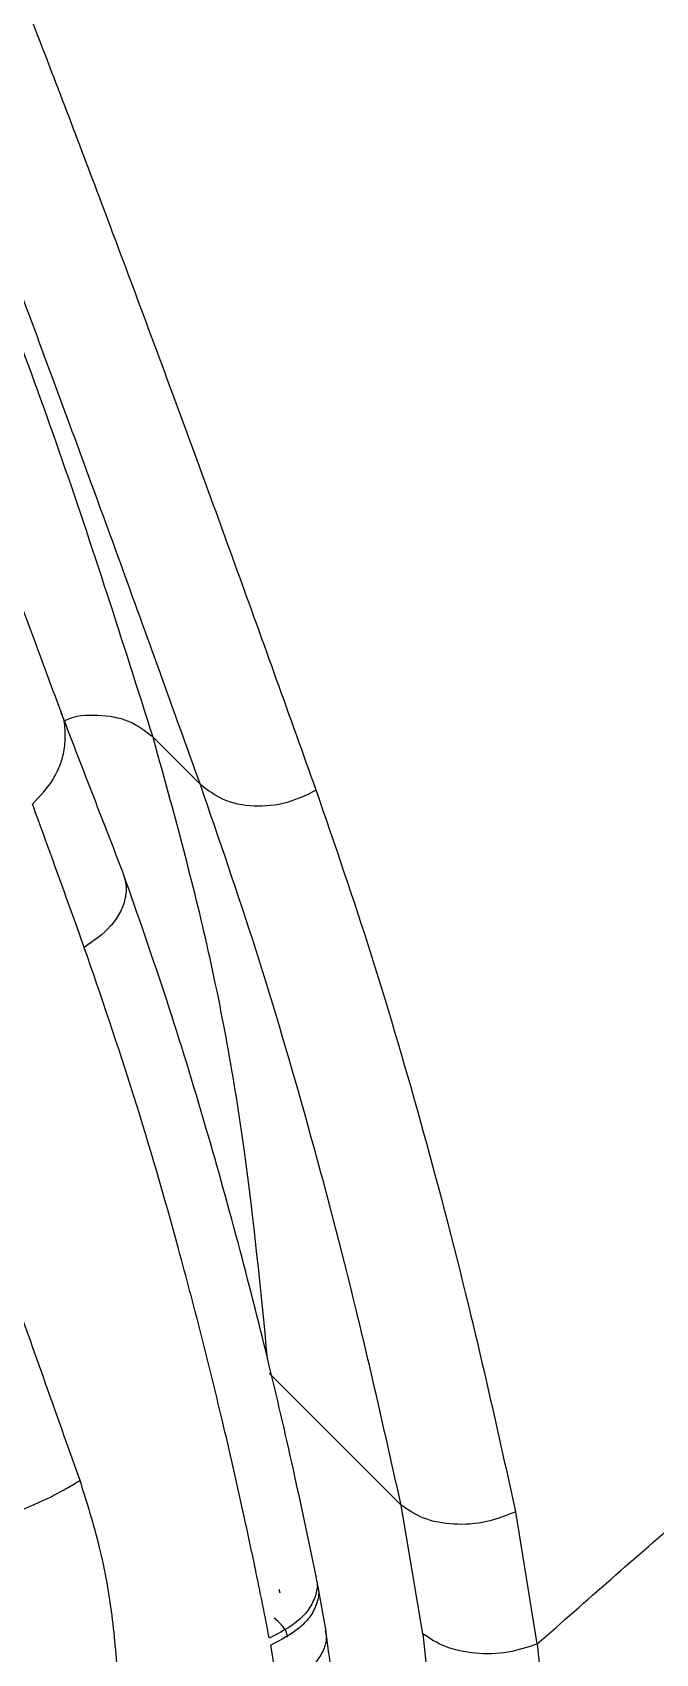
# Model space of a CAD drawing. Extents: x 943 to 1030, y 781 to 934.
# Drawn here: x 963.179 to 965.041, y 873.125 to 877.964 of the extents above; entities that cross this region are included whole.
import ezdxf

# ---------------------------------------------------------------- set-up
doc = ezdxf.new("R2010")
doc.units = 0
doc.header["$MEASUREMENT"] = 0
doc.layers.add('1', color=4, linetype='Continuous')

# ---------------------------------------------------------------- blocks, each defined once
blk = doc.blocks.new('AIRA')
at = {"layer": '1', "color": 3, "linetype": 'Continuous', "lineweight": 25}
for p, q in [((20.5034, 72.5531), (20.3622, 72.6943)), ((21.1031, 70.4022), (20.7089, 70.7964)), ((21.1678, 70.0183), (21.1031, 70.4022)), ((21.5098, 69.9879), (21.4458, 70.3828)), ((20.7379, 70.152), (20.7409, 70.1404)), ((20.8788, 70.0258), (20.8543, 70.1638)), ((20.7352, 69.8574), (20.7135, 69.9841)), ((21.1678, 70.0183), (21.1809, 69.8956)), ((21.5099, 69.9879), (21.5226, 69.8616))]:
    blk.add_line(p, q, dxfattribs=at)
blk.add_open_spline([(20.3622, 72.6943), (20.2715, 72.98), (20.09, 73.5514), (19.775, 74.3749), (19.4289, 75.1729), (19.049, 75.9428), (18.6357, 76.684), (18.1918, 77.3984), (17.8686, 77.8497), (17.707, 78.0754)], degree=3, dxfattribs=at)
for points, knots in [([(19.4541, 77.8261), (19.4856, 77.7946), (19.5489, 77.7314), (19.6828, 77.5975), (19.846, 77.4342), (20.0418, 77.2385), (20.2688, 77.0114), (20.5273, 76.7529), (20.8168, 76.4634), (21.1371, 76.1431), (21.4874, 75.7928), (21.8667, 75.4135), (22.2741, 75.0061), (22.7086, 74.5717), (23.169, 74.1115), (23.6544, 73.6261), (24.1614, 73.1192), (24.5189, 72.7615), (24.6973, 72.5831)], [0, 0, 0, 0, 0.061083, 0.122572, 0.184434, 0.246622, 0.309083, 0.37177, 0.434634, 0.497627, 0.560698, 0.623793, 0.686861, 0.749849, 0.812706, 0.875381, 0.937829, 1, 1, 1, 1]), ([(20.5034, 72.5531), (20.423, 72.7768), (20.2622, 73.2241), (20.0354, 73.8409), (19.8196, 74.4163), (19.6165, 74.9451), (19.4279, 75.424), (19.2538, 75.8536), (19.0952, 76.2336), (18.9499, 76.5709), (18.8661, 76.7565), (18.8241, 76.8494)], [0, 0, 0, 0, 0.112326, 0.224545, 0.336805, 0.448957, 0.560973, 0.670583, 0.780088, 0.889936, 1, 1, 1, 1]), ([(20.8496, 72.5364), (20.7706, 72.7571), (20.6122, 73.1992), (20.3879, 73.8108), (20.1736, 74.3839), (19.9714, 74.9116), (19.7833, 75.3901), (19.6097, 75.8192), (19.4512, 76.1992), (19.3056, 76.537), (19.2215, 76.7228), (19.1794, 76.816)], [0, 0, 0, 0, 0.111331, 0.223023, 0.3353, 0.447792, 0.559856, 0.669701, 0.779534, 0.889566, 1, 1, 1, 1]), ([(20.0885, 72.7668), (20.0562, 72.8542), (19.9866, 73.0423), (19.8846, 73.3122), (19.7844, 73.5732), (19.6936, 73.8059), (19.6118, 74.0124), (19.5432, 74.1831), (19.4863, 74.3228), (19.4399, 74.4357), (19.3985, 74.5356), (19.3617, 74.6235), (19.3272, 74.7055), (19.2879, 74.7979), (19.2405, 74.9085), (19.1838, 75.0394), (19.1209, 75.1823), (19.0522, 75.3357), (18.9782, 75.4978), (18.903, 75.6591), (18.8273, 75.8178), (18.7517, 75.9721), (18.6832, 76.1078), (18.6221, 76.2256), (18.583, 76.2991), (18.5573, 76.3465), (18.5452, 76.3688), (18.5331, 76.3909), (18.5209, 76.413), (18.5086, 76.4351), (18.4966, 76.4565), (18.4887, 76.4705), (18.485, 76.477)], [0, 0, 0, 0, 0.051222, 0.11028, 0.164997, 0.215365, 0.261382, 0.303053, 0.332746, 0.359755, 0.38408, 0.405722, 0.425019, 0.445903, 0.476395, 0.511269, 0.550526, 0.594169, 0.642201, 0.694622, 0.74438, 0.797535, 0.854089, 0.893278, 0.933948, 0.943284, 0.952687, 0.962135, 0.971612, 0.98125, 0.991199, 1, 1, 1, 1]), ([(20.1441, 70.476), (20.0606, 70.7113), (19.8928, 71.1838), (19.6491, 71.8469), (19.4096, 72.4806), (19.2554, 72.8697), (19.1783, 73.0644)], [0, 0, 0, 0, 0.247343, 0.496757, 0.748239, 1, 1, 1, 1]), ([(20.0027, 72.4961), (20.0251, 72.5195), (20.0597, 72.5555), (20.087, 72.615), (20.0998, 72.6635), (20.1002, 72.7119), (20.0978, 72.7476), (20.0886, 72.7639), (20.0873, 72.7662)], [0, 0, 0, 0, 0.306525, 0.471279, 0.639464, 0.807637, 0.972359, 1, 1, 1, 1]), ([(20.2731, 72.2893), (20.2416, 72.3703), (20.1784, 72.5326), (20.1177, 72.691), (20.0873, 72.7703)], [0, 0, 0, 0, 0.499012, 1, 1, 1, 1]), ([(20.3622, 72.6943), (20.3391, 72.7123), (20.2929, 72.7484), (20.1984, 72.7626), (20.1284, 72.7592), (20.0989, 72.7434), (20.0979, 72.7429)], [0, 0, 0, 0, 0.3293792, 0.6587584, 0.9881377, 1, 1, 1, 1]), ([(20.7043, 70.8384), (20.6838, 71.0468), (20.6415, 71.4778), (20.5278, 72.0977), (20.4174, 72.4955), (20.3622, 72.6943)], [0, 0, 0, 0, 0.31886, 0.659525, 1, 1, 1, 1]), ([(20.8496, 72.5364), (20.8211, 72.5224), (20.7622, 72.4936), (20.6627, 72.4845), (20.5695, 72.5029), (20.525, 72.5367), (20.5034, 72.5531)], [0, 0, 0, 0, 0.24186, 0.5, 0.75814, 1, 1, 1, 1]), ([(21.1031, 70.4022), (21.0595, 70.5971), (20.9723, 70.987), (20.827, 71.5377), (20.6722, 72.0643), (20.5597, 72.3901), (20.5034, 72.5531)], [0, 0, 0, 0, 0.2500254, 0.5000295, 0.7500162, 1, 1, 1, 1]), ([(21.5099, 69.9879), (21.5833, 70.0527), (21.7301, 70.1822), (21.9517, 70.3746), (22.1743, 70.5659), (22.3979, 70.7557), (22.6225, 70.9441), (22.8481, 71.1312), (23.1456, 71.3749), (23.5074, 71.6661), (23.9257, 71.9952), (24.3194, 72.2984), (24.5744, 72.4905), (24.6973, 72.5831)], [0, 0, 0, 0, 0.071207, 0.142414, 0.213621, 0.284828, 0.356035, 0.427242, 0.498449, 0.636552, 0.766178, 0.887328, 1, 1, 1, 1]), ([(20.1567, 72.0673), (20.1307, 72.1398), (20.0787, 72.2847), (20.0275, 72.4252), (20.0018, 72.4955)], [0, 0, 0, 0, 0.50007, 1, 1, 1, 1]), ([(21.4458, 70.3828), (21.4026, 70.5779), (21.3162, 70.9682), (21.1719, 71.5195), (21.0179, 72.0468), (20.9057, 72.3732), (20.8496, 72.5364)], [0, 0, 0, 0, 0.250016, 0.500018, 0.750008, 1, 1, 1, 1]), ([(20.2723, 72.2891), (20.2758, 72.2778), (20.2836, 72.2532), (20.2805, 72.2117), (20.2642, 72.1689), (20.2269, 72.1162), (20.1847, 72.0869), (20.1567, 72.0673)], [0, 0, 0, 0, 0.144656, 0.3161233, 0.4875977, 0.6593236, 1, 1, 1, 1]), ([(20.85, 70.1851), (20.8289, 70.2865), (20.7844, 70.5), (20.7086, 70.8264), (20.6206, 71.1748), (20.5184, 71.5408), (20.4029, 71.9185), (20.3169, 72.1636), (20.2731, 72.2887)], [0, 0, 0, 0, 0.132647, 0.279324, 0.440023, 0.614724, 0.803397, 1, 1, 1, 1]), ([(20.7095, 70.0049), (20.7066, 70.0195), (20.7016, 70.0452), (20.6943, 70.0819), (20.6876, 70.1151), (20.6809, 70.1484), (20.674, 70.1817), (20.6584, 70.2569), (20.6242, 70.4169), (20.571, 70.6501), (20.5058, 70.9149), (20.4195, 71.2405), (20.3061, 71.6325), (20.207, 71.9209), (20.1568, 72.0673)], [0, 0, 0, 0, 0.019286, 0.033982, 0.048738, 0.063552, 0.078425, 0.093356, 0.164535, 0.294855, 0.414665, 0.538212, 0.765574, 1, 1, 1, 1]), ([(20.0578, 70.4275), (20.0742, 70.4363), (20.1034, 70.4519), (20.1317, 70.4686), (20.1441, 70.476)], [0, 0, 0, 0, 0.561956, 1, 1, 1, 1]), ([(20.2589, 69.8672), (20.2537, 69.9365), (20.243, 70.0779), (20.2054, 70.2822), (20.1649, 70.4104), (20.1441, 70.476)], [0, 0, 0, 0, 0.319514, 0.651782, 1, 1, 1, 1]), ([(19.8507, 70.3525), (19.8863, 70.3619), (19.9576, 70.3807), (20.0243, 70.4119), (20.0578, 70.4275)], [0, 0, 0, 0, 0.499221, 1, 1, 1, 1]), ([(21.4458, 70.3828), (21.4171, 70.3714), (21.3578, 70.3479), (21.2593, 70.3417), (21.1677, 70.3586), (21.1242, 70.388), (21.1031, 70.4022)], [0, 0, 0, 0, 0.242147, 0.5, 0.757853, 1, 1, 1, 1]), ([(20.8484, 70.1846), (20.8498, 70.1801), (20.855, 70.1631), (20.8506, 70.1448), (20.8473, 70.1314)], [0, 0, 0, 0, 0.26677, 1, 1, 1, 1]), ([(20.8473, 70.1314), (20.8417, 70.1183), (20.8305, 70.0923), (20.7866, 70.0457), (20.7403, 70.0212), (20.7095, 70.0049)], [0, 0, 0, 0, 0.251818, 0.502735, 1, 1, 1, 1]), ([(20.8529, 70.1625), (20.8543, 70.1581), (20.8594, 70.1413), (20.8549, 70.1233), (20.8516, 70.11)], [0, 0, 0, 0, 0.261626, 1, 1, 1, 1]), ([(20.8516, 70.11), (20.846, 70.097), (20.8349, 70.0711), (20.791, 70.0247), (20.7444, 70.0003), (20.7135, 69.9841)], [0, 0, 0, 0, 0.250645, 0.5019, 1, 1, 1, 1]), ([(20.7645, 70.0085), (20.7636, 70.013), (20.759, 70.0348), (20.7397, 70.0517), (20.7244, 70.0651)], [0, 0, 0, 0, 0.206412, 1, 1, 1, 1]), ([(20.7352, 69.8574), (20.7666, 69.8728), (20.8138, 69.8959), (20.8575, 69.9411), (20.8769, 69.9787), (20.8827, 70.0083), (20.8783, 70.0235), (20.8775, 70.0263)], [0, 0, 0, 0, 0.380114, 0.572159, 0.763801, 0.955428, 1, 1, 1, 1]), ([(20.9095, 69.1536), (20.9154, 69.2624), (20.9266, 69.4719), (20.9141, 69.7646), (20.8896, 69.9452), (20.8779, 70.0316)], [0, 0, 0, 0, 0.360753, 0.69427, 1, 1, 1, 1]), ([(21.5098, 69.9879), (21.4811, 69.9784), (21.4219, 69.9588), (21.3239, 69.9567), (21.2327, 69.9756), (21.189, 70.0043), (21.1678, 70.0183)], [0, 0, 0, 0, 0.242325, 0.499998, 0.757672, 1, 1, 1, 1])]:
    blk.add_open_spline(points, degree=3, knots=knots, dxfattribs=at)

msp = doc.modelspace()

# ---------------------------------------------------------------- block references
at = {"layer": '1'}
msp.add_blockref('AIRA', (943.1775, 803.1658), dxfattribs=at)

doc.saveas('drawing.dxf')
